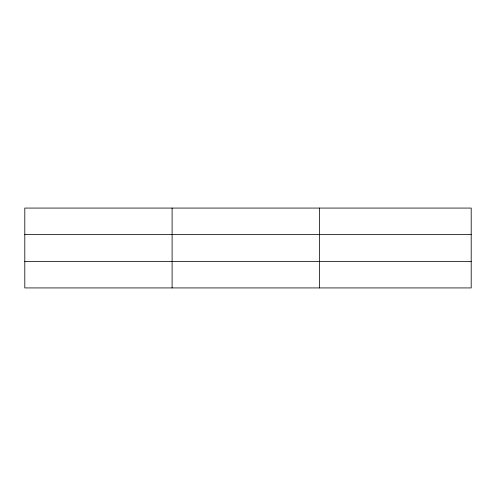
<?xml version="1.0" encoding="UTF-8"?>
<svg xmlns="http://www.w3.org/2000/svg" width="496" height="496" viewBox="0 0 496 496"><rect width="100%" height="100%" fill="white"/><g stroke="black" fill="none" stroke-linecap="round" stroke-linejoin="round"><path stroke-width="0.74" d="M172.112 208.072L172.112 287.928M319.424 208.072L319.424 287.928M471.2 234.422L471.2 208.072L24.8 208.072L24.8 287.928L471.2 287.928L471.2 234.422L24.8 234.422M24.8 261.578L471.2 261.578"/></g></svg>
